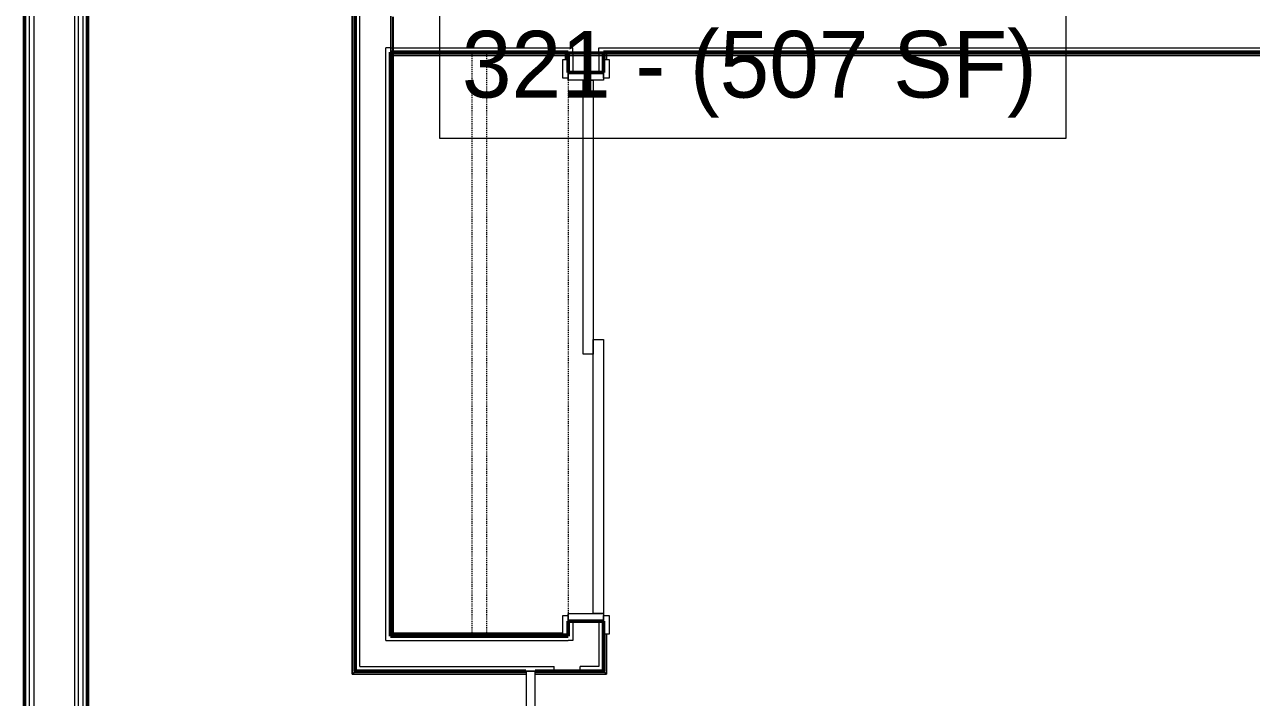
# Model space of a CAD drawing. Header units: inches. Extents: x -4235 to -464, y 9767 to 12347.
# Drawn here: x -2719 to -2553.4, y 10559.8 to 10650.5 of the extents above; entities that cross this region are included whole.
import ezdxf

# ---------------------------------------------------------------- set-up
doc = ezdxf.new("R2010")
doc.units = ezdxf.units.IN
doc.header["$MEASUREMENT"] = 0
doc.linetypes.add('Dash', pattern=[0.25, 0.125, -0.125])
for name, color, linetype, lineweight in [('0-1', 170, 'Continuous', 5), ('0-2', 10, 'Continuous', 9), ('A-AREA-IDEN', 2, 'Continuous', 9), ('A-DOOR-1', 7, 'Continuous', 9), ('A-DOOR-2', 130, 'Continuous', 20), ('A-DOOR-3', 250, 'Continuous', 50), ('A-DOOR-FRAM-1', 130, 'Continuous', 20), ('A-WALL-1', 250, 'Continuous', 50), ('A-WALL-2', 50, 'Continuous', 13), ('A-WALL-3', 10, 'Continuous', 9), ('A-WALL-4', 254, 'Continuous', 9), ('A-WALL-5', 7, 'Continuous', 9), ('I-WALL-1', 250, 'Continuous', 50), ('I-WALL-3', 254, 'Continuous', 9), ('Q-CASE-HDLN-1', 7, 'Dash', 9)]:
    doc.layers.add(name, color=color, linetype=linetype, lineweight=lineweight)
doc.styles.add('Century Gothic', font='ufonts.com_century-gothic.ttf', dxfattribs={"height": 9})

# ---------------------------------------------------------------- blocks, each defined once
blk = doc.blocks.new('Basic Wall _ INT - W4BØF - _5_8 GYP - 2X4 WOOD_BATT_ - 5_8 GYP_ - ___-3182908-BACKGROUND - 3RD FLOOR')
at = {"layer": 'A-WALL-3'}
for p, q in [((-2640.8, 10646.8), (-2640.83, 10646.8)), ((-2640.76, 10646.8), (-2640.74, 10646.8)), ((-2640.74, 10646.8), (-2640.72, 10646.8)), ((-2640.72, 10646.8), (-2640.71, 10646.8)), ((-2640.71, 10646.8), (-2640.7, 10646.8)), ((-2640.7, 10646.8), (-2640.41, 10646.8)), ((-2640.62, 10646.8), (-2640.69, 10646.8)), ((-2640.47, 10646.8), (-2640.62, 10646.8)), ((-2640.41, 10646.8), (-2640.47, 10646.8)), ((-2640.47, 10646.64), (-2640.47, 10646.59)), ((-2640.47, 10646.58), (-2640.47, 10646.5)), ((-2640.47, 10646.48), (-2640.47, 10646.38)), ((-2640.83, 10568.31), (-2640.83, 10570.06)), ((-2640.83, 10563.29), (-2640.8, 10563.27)), ((-2640.69, 10563.15), (-2640.62, 10563.09)), ((-2640.62, 10563.09), (-2640.47, 10562.94)), ((-2640.47, 10562.94), (-2640.41, 10562.88))]:
    blk.add_line(p, q, dxfattribs=at)
at = {"layer": 'A-WALL-4'}
for p, q in [((-2640.83, 10646.8), (-2640.78, 10646.8)), ((-2640.83, 10645.81), (-2640.83, 10646.8)), ((-2640.78, 10646.8), (-2640.76, 10646.8)), ((-2640.41, 10646.64), (-2640.41, 10646.59)), ((-2640.41, 10646.58), (-2640.41, 10646.5)), ((-2640.41, 10646.48), (-2640.41, 10646.38)), ((-2640.47, 10646.38), (-2640.47, 10645.81)), ((-2640.83, 10563.29), (-2640.83, 10568.31)), ((-2640.47, 10568.31), (-2640.47, 10562.94))]:
    blk.add_line(p, q, dxfattribs=at)
at = {"layer": 'A-WALL-5'}
for p, q in [((-2640.7, 10645.81), (-2640.7, 10646.8)), ((-2640.41, 10646.38), (-2640.41, 10645.81)), ((-2640.7, 10563.17), (-2640.7, 10568.31)), ((-2640.41, 10568.31), (-2640.41, 10562.88)), ((-2640.78, 10563.25), (-2640.83, 10563.29))]:
    blk.add_line(p, q, dxfattribs=at)
at = {"layer": 'A-WALL-5', "flags": 128}
for points in [[(-2640.7, 10563.17), (-2640.7, 10563.17), (-2640.71, 10563.18), (-2640.72, 10563.19), (-2640.74, 10563.21), (-2640.76, 10563.23), (-2640.78, 10563.25)], [(-2640.41, 10562.88), (-2640.53, 10563), (-2640.62, 10563.09), (-2640.68, 10563.15), (-2640.7, 10563.17)]]:
    blk.add_lwpolyline(points, dxfattribs=at)
blk = doc.blocks.new('Basic Wall _ INT - W4BØF - _5_8 GYP - 2X4 WOOD_BATT_ - 5_8 GYP_ - ___-3182907-BACKGROUND - 3RD FLOOR')
at = {"layer": 'A-WALL-3'}
for p, q in [((-2645.93, 10646.8), (-2645.99, 10646.8)), ((-2645.99, 10646.8), (-2645.7, 10646.8)), ((-2645.78, 10646.8), (-2645.93, 10646.8)), ((-2645.93, 10646.64), (-2645.93, 10646.59)), ((-2645.93, 10646.58), (-2645.93, 10646.5)), ((-2645.93, 10646.48), (-2645.93, 10646.38)), ((-2645.72, 10646.8), (-2645.78, 10646.8)), ((-2645.7, 10646.8), (-2645.64, 10646.8)), ((-2645.58, 10646.8), (-2645.6, 10646.8)), ((-2645.83, 10568.3), (-2645.78, 10568.25)), ((-2645.78, 10568.25), (-2645.72, 10568.18)), ((-2645.71, 10568.17), (-2645.67, 10568.14)), ((-2645.6, 10568.07), (-2645.58, 10568.04))]:
    blk.add_line(p, q, dxfattribs=at)
at = {"layer": 'A-WALL-4'}
for p, q in [((-2645.99, 10646.64), (-2645.99, 10646.59)), ((-2645.99, 10646.58), (-2645.99, 10646.5)), ((-2645.99, 10646.48), (-2645.99, 10646.38)), ((-2645.64, 10646.8), (-2645.62, 10646.8)), ((-2645.62, 10646.8), (-2645.58, 10646.8)), ((-2645.58, 10645.81), (-2645.58, 10646.8)), ((-2645.93, 10646.38), (-2645.93, 10645.81)), ((-2645.58, 10568.04), (-2645.58, 10568.31))]:
    blk.add_line(p, q, dxfattribs=at)
at = {"layer": 'A-WALL-5'}
for p, q in [((-2645.7, 10646.8), (-2645.7, 10645.81)), ((-2645.99, 10646.38), (-2645.99, 10645.81)), ((-2645.7, 10568.31), (-2645.7, 10568.17))]:
    blk.add_line(p, q, dxfattribs=at)
at = {"layer": 'A-WALL-5', "flags": 128}
for points in [[(-2645.7, 10568.17), (-2645.72, 10568.19), (-2645.78, 10568.25), (-2645.83, 10568.3)], [(-2645.62, 10568.09), (-2645.64, 10568.11), (-2645.66, 10568.13), (-2645.68, 10568.14), (-2645.69, 10568.16), (-2645.7, 10568.17), (-2645.7, 10568.17)]]:
    blk.add_lwpolyline(points, dxfattribs=at)
blk = doc.blocks.new('SLIDING - FLUSH - 6-0 x 6-8-3203588-BACKGROUND - 3RD FLOOR')
at = {"layer": 'A-DOOR-1'}
for p, q in [((-38.75, 3.25), (-36.25, 3.25)), ((-38.75, 2.5), (-38.75, 3.25)), ((-36.25, 2.5), (-38.75, 2.5)), ((-36.25, 3.25), (-36.25, 2.5)), ((36.25, 3.25), (38.75, 3.25)), ((36.25, 2.5), (36.25, 3.25)), ((38.75, 2.5), (36.25, 2.5)), ((38.75, 3.25), (38.75, 2.5)), ((-38.75, -2.25), (-36.25, -2.25)), ((-38.75, -3), (-38.75, -2.25)), ((-36.25, -3), (-38.75, -3)), ((-36.25, -2.25), (-36.25, -3)), ((36.25, -2.25), (38.75, -2.25)), ((36.25, -3), (36.25, -2.25)), ((38.75, -3), (36.25, -3)), ((38.75, -2.25), (38.75, -3))]:
    blk.add_line(p, q, dxfattribs=at)
at = {"layer": 'A-DOOR-2'}
for p, q in [((-1, -0.875), (-1, 0.5)), ((-1, 0.5), (36, 0.5)), ((36, 0.5), (36, -0.875)), ((-36, -2.25), (-36, -0.875)), ((-36, -0.875), (1, -0.875)), ((36, -0.875), (-1, -0.875)), ((1, -0.875), (1, -2.25)), ((1, -2.25), (-36, -2.25))]:
    blk.add_line(p, q, dxfattribs=at)
at = {"layer": 'A-DOOR-FRAM-1'}
for p, q in [((-37, -2.25), (-37, 2.5)), ((-37, 2.5), (-36, 2.5)), ((-36, 2.5), (-36, -2.25)), ((36, 2.5), (37, 2.5)), ((36, -2.25), (36, 2.5)), ((37, 2.5), (37, -2.25)), ((-36, -2.25), (-37, -2.25)), ((37, -2.25), (36, -2.25))]:
    blk.add_line(p, q, dxfattribs=at)
blk = doc.blocks.new('Basic Wall _ INT - W4BØF - _5_8 GYP - 2X4 WOOD_BATT_ - 5_8 GYP_ - ___-3182910-BACKGROUND - 3RD FLOOR')
at = {"layer": 'A-WALL-3'}
for p, q in [((-2669.6, 10646.8), (-2669.6, 10646.77)), ((-2669.6, 10646.69), (-2669.6, 10646.73)), ((-2669.6, 10646.67), (-2669.6, 10646.69)), ((-2669.6, 10646.65), (-2669.6, 10646.67)), ((-2669.6, 10646.66), (-2669.6, 10646.59)), ((-2669.6, 10646.38), (-2669.6, 10646.65)), ((-2669.6, 10646.59), (-2669.6, 10646.44)), ((-2669.6, 10646.44), (-2669.6, 10646.38)), ((-2669.37, 10646.44), (-2669.3, 10646.44)), ((-2669.27, 10646.44), (-2669.19, 10646.44)), ((-2645.99, 10646.44), (-2645.89, 10646.44)), ((-2645.87, 10646.44), (-2645.79, 10646.44)), ((-2645.78, 10646.44), (-2645.73, 10646.44)), ((-2640.83, 10646.8), (-2645.58, 10646.8)), ((-2645.58, 10646.44), (-2640.83, 10646.44)), ((-2640.68, 10646.44), (-2640.63, 10646.44)), ((-2640.62, 10646.44), (-2640.54, 10646.44)), ((-2640.53, 10646.44), (-2640.43, 10646.44)), ((-2516.75, 10646.8), (-2517.37, 10646.8)), ((-2517.37, 10646.44), (-2516.75, 10646.44)), ((-2516.75, 10646.8), (-2516.75, 10646.75)), ((-2516.75, 10646.77), (-2516.75, 10646.8)), ((-2516.75, 10646.75), (-2516.75, 10646.71)), ((-2516.75, 10646.71), (-2516.75, 10646.68)), ((-2516.75, 10646.68), (-2516.75, 10646.67)), ((-2516.75, 10646.67), (-2516.75, 10646.67)), ((-2516.75, 10646.67), (-2516.75, 10646.65)), ((-2516.75, 10646.59), (-2516.75, 10646.66)), ((-2516.75, 10646.65), (-2516.75, 10646.59)), ((-2516.75, 10646.59), (-2516.75, 10646.38)), ((-2516.75, 10646.44), (-2516.75, 10646.59)), ((-2516.75, 10646.38), (-2516.75, 10646.44))]:
    blk.add_line(p, q, dxfattribs=at)
at = {"layer": 'A-WALL-4'}
for p, q in [((-2669.6, 10646.75), (-2669.6, 10646.8)), ((-2645.58, 10646.8), (-2669.6, 10646.8)), ((-2669.6, 10646.73), (-2669.6, 10646.75)), ((-2669.19, 10646.44), (-2645.99, 10646.44)), ((-2645.58, 10646.67), (-2644.98, 10646.67)), ((-2644.95, 10646.67), (-2641.45, 10646.67)), ((-2641.42, 10646.67), (-2640.83, 10646.67)), ((-2517.37, 10646.8), (-2640.83, 10646.8)), ((-2640.41, 10646.44), (-2517.37, 10646.44)), ((-2517.37, 10646.67), (-2516.75, 10646.67)), ((-2669.37, 10646.38), (-2669.3, 10646.38)), ((-2669.27, 10646.38), (-2669.19, 10646.38)), ((-2645.99, 10646.38), (-2645.89, 10646.38)), ((-2645.87, 10646.38), (-2645.79, 10646.38)), ((-2645.78, 10646.38), (-2645.73, 10646.38)), ((-2645.58, 10646.38), (-2640.83, 10646.38)), ((-2640.68, 10646.38), (-2640.63, 10646.38)), ((-2640.62, 10646.38), (-2640.55, 10646.38)), ((-2640.53, 10646.38), (-2640.43, 10646.38)), ((-2517.37, 10646.38), (-2516.75, 10646.38))]:
    blk.add_line(p, q, dxfattribs=at)
at = {"layer": 'A-WALL-5'}
for p, q in [((-2669.6, 10646.67), (-2645.58, 10646.67)), ((-2640.83, 10646.67), (-2517.37, 10646.67)), ((-2669.19, 10646.38), (-2645.99, 10646.38)), ((-2640.41, 10646.38), (-2517.37, 10646.38))]:
    blk.add_line(p, q, dxfattribs=at)
blk = doc.blocks.new('Basic Wall _ INT - W4BØF - _5_8 GYP - 2X4 WOOD_BATT_ - 5_8 GYP_ - ___-3182912-BACKGROUND - 3RD FLOOR')
at = {"layer": 'A-WALL-3'}
for p, q in [((-2674.76, 10562.88), (-2674.7, 10562.94)), ((-2674.7, 10562.94), (-2674.55, 10563.09)), ((-2674.55, 10563.09), (-2674.49, 10563.15)), ((-2674.37, 10563.27), (-2674.35, 10563.29))]:
    blk.add_line(p, q, dxfattribs=at)
at = {"layer": 'A-WALL-4'}
for p, q in [((-2674.7, 10673.56), (-2674.76, 10673.56)), ((-2674.55, 10673.56), (-2674.7, 10673.56)), ((-2674.7, 10562.94), (-2674.7, 10673.56)), ((-2674.49, 10673.56), (-2674.55, 10673.56)), ((-2674.35, 10673.56), (-2674.37, 10673.56)), ((-2674.35, 10673.56), (-2674.35, 10563.29))]:
    blk.add_line(p, q, dxfattribs=at)
at = {"layer": 'A-WALL-5'}
for p, q in [((-2674.76, 10673.56), (-2674.47, 10673.56)), ((-2674.76, 10562.88), (-2674.76, 10673.56)), ((-2674.47, 10673.56), (-2674.47, 10563.17)), ((-2674.47, 10673.56), (-2674.39, 10673.56)), ((-2674.39, 10673.56), (-2674.35, 10673.56))]:
    blk.add_line(p, q, dxfattribs=at)
at = {"layer": 'A-WALL-5', "flags": 128}
for points in [[(-2674.47, 10563.17), (-2674.49, 10563.15), (-2674.55, 10563.09), (-2674.64, 10563), (-2674.76, 10562.88)], [(-2674.39, 10563.25), (-2674.41, 10563.23), (-2674.43, 10563.21), (-2674.45, 10563.19), (-2674.46, 10563.18), (-2674.47, 10563.17), (-2674.47, 10563.17)]]:
    blk.add_lwpolyline(points, dxfattribs=at)
blk = doc.blocks.new('Basic Wall _ INT - W4BØF - _5_8 GYP - 2X4 WOOD_BATT_ - 5_8 GYP_ - ___-3182911-BACKGROUND - 3RD FLOOR')
at = {"layer": 'A-WALL-3'}
for p, q in [((-2669.6, 10651.55), (-2669.6, 10646.8)), ((-2669.25, 10651.84), (-2669.25, 10651.96)), ((-2669.25, 10651.75), (-2669.25, 10651.84)), ((-2669.25, 10651.69), (-2669.25, 10651.75)), ((-2669.25, 10650.92), (-2669.25, 10651.54)), ((-2669.25, 10647.42), (-2669.25, 10650.87)), ((-2669.25, 10646.8), (-2669.25, 10647.41)), ((-2669.25, 10646.59), (-2669.25, 10646.65)), ((-2669.25, 10646.5), (-2669.25, 10646.59)), ((-2669.25, 10646.38), (-2669.25, 10646.5)), ((-2669.6, 10568.04), (-2669.57, 10568.07)), ((-2669.5, 10568.14), (-2669.47, 10568.17)), ((-2669.46, 10568.18), (-2669.4, 10568.25)), ((-2669.39, 10568.25), (-2669.25, 10568.4)), ((-2669.25, 10568.4), (-2669.19, 10568.46))]:
    blk.add_line(p, q, dxfattribs=at)
at = {"layer": 'A-WALL-4'}
for p, q in [((-2669.57, 10673.56), (-2669.6, 10673.56)), ((-2669.6, 10673.56), (-2669.6, 10651.55)), ((-2669.4, 10673.56), (-2669.46, 10673.56)), ((-2669.25, 10673.56), (-2669.39, 10673.56)), ((-2669.19, 10673.56), (-2669.25, 10673.56)), ((-2669.25, 10651.96), (-2669.25, 10673.56)), ((-2669.47, 10650.92), (-2669.47, 10651.55)), ((-2669.19, 10651.84), (-2669.19, 10651.96)), ((-2669.19, 10651.75), (-2669.19, 10651.84)), ((-2669.19, 10651.69), (-2669.19, 10651.75)), ((-2669.19, 10650.87), (-2669.19, 10651.54)), ((-2669.47, 10647.42), (-2669.47, 10650.9)), ((-2669.19, 10647.42), (-2669.19, 10650.86)), ((-2669.6, 10646.8), (-2669.6, 10568.04)), ((-2669.47, 10646.8), (-2669.47, 10647.42)), ((-2669.19, 10646.8), (-2669.19, 10647.41)), ((-2669.19, 10646.59), (-2669.19, 10646.65)), ((-2669.19, 10646.5), (-2669.19, 10646.59)), ((-2669.19, 10646.38), (-2669.19, 10646.5)), ((-2669.25, 10568.4), (-2669.25, 10646.38))]:
    blk.add_line(p, q, dxfattribs=at)
at = {"layer": 'A-WALL-5'}
for p, q in [((-2669.6, 10673.56), (-2669.56, 10673.56)), ((-2669.56, 10673.56), (-2669.47, 10673.56)), ((-2669.47, 10651.55), (-2669.47, 10673.56)), ((-2669.47, 10673.56), (-2669.19, 10673.56)), ((-2669.19, 10651.96), (-2669.19, 10673.56)), ((-2669.47, 10568.17), (-2669.47, 10646.8)), ((-2669.19, 10568.46), (-2669.19, 10646.38))]:
    blk.add_line(p, q, dxfattribs=at)
at = {"layer": 'A-WALL-5', "flags": 128}
for points in [[(-2669.47, 10568.17), (-2669.48, 10568.17), (-2669.48, 10568.16), (-2669.5, 10568.14), (-2669.51, 10568.13), (-2669.53, 10568.11), (-2669.56, 10568.09)], [(-2669.19, 10568.46), (-2669.3, 10568.34), (-2669.4, 10568.25), (-2669.45, 10568.19), (-2669.47, 10568.17)]]:
    blk.add_lwpolyline(points, dxfattribs=at)
blk = doc.blocks.new('Basic Wall _ INT - W4BØF - _5_8 GYP - 2X4 WOOD_BATT_ - 5_8 GYP_ - ___-3182914-BACKGROUND - 3RD FLOOR')
at = {"layer": 'A-WALL-3'}
for p, q in [((-2669.57, 10568.07), (-2669.6, 10568.04)), ((-2669.47, 10568.17), (-2669.5, 10568.14)), ((-2669.4, 10568.25), (-2669.46, 10568.18)), ((-2669.25, 10568.4), (-2669.39, 10568.25)), ((-2669.19, 10568.46), (-2669.25, 10568.4)), ((-2645.78, 10568.25), (-2645.83, 10568.3)), ((-2645.72, 10568.18), (-2645.78, 10568.25)), ((-2645.67, 10568.14), (-2645.71, 10568.17)), ((-2645.58, 10568.04), (-2645.6, 10568.07))]:
    blk.add_line(p, q, dxfattribs=at)
at = {"layer": 'A-WALL-4'}
for p, q in [((-2645.58, 10568.04), (-2669.6, 10568.04)), ((-2669.25, 10568.4), (-2646.33, 10568.4))]:
    blk.add_line(p, q, dxfattribs=at)
at = {"layer": 'A-WALL-5'}
for p, q in [((-2645.7, 10568.17), (-2669.47, 10568.17)), ((-2669.19, 10568.46), (-2646.33, 10568.46))]:
    blk.add_line(p, q, dxfattribs=at)
at = {"layer": 'A-WALL-5', "flags": 128}
for points in [[(-2669.56, 10568.09), (-2669.53, 10568.11), (-2669.51, 10568.13), (-2669.5, 10568.14), (-2669.48, 10568.16), (-2669.48, 10568.17), (-2669.47, 10568.17)], [(-2669.47, 10568.17), (-2669.45, 10568.19), (-2669.4, 10568.25), (-2669.3, 10568.34), (-2669.19, 10568.46)], [(-2645.83, 10568.3), (-2645.78, 10568.25), (-2645.72, 10568.19), (-2645.7, 10568.17)], [(-2645.7, 10568.17), (-2645.7, 10568.17), (-2645.69, 10568.16), (-2645.68, 10568.14), (-2645.66, 10568.13), (-2645.64, 10568.11), (-2645.62, 10568.09)]]:
    blk.add_lwpolyline(points, dxfattribs=at)
blk = doc.blocks.new('Basic Wall _ INT - W4BØF - _5_8 GYP - 2X4 WOOD_BATT_ - 5_8 GYP_ - ___-3182913-BACKGROUND - 3RD FLOOR')
at = {"layer": 'A-WALL-3'}
for p, q in [((-2674.7, 10562.94), (-2674.76, 10562.88)), ((-2674.55, 10563.09), (-2674.7, 10562.94)), ((-2674.49, 10563.15), (-2674.55, 10563.09)), ((-2674.35, 10563.29), (-2674.37, 10563.27)), ((-2650.07, 10563.29), (-2651.28, 10563.29)), ((-2640.8, 10563.27), (-2640.83, 10563.29)), ((-2640.62, 10563.09), (-2640.69, 10563.15)), ((-2640.47, 10562.94), (-2640.62, 10563.09)), ((-2640.41, 10562.88), (-2640.47, 10562.94))]:
    blk.add_line(p, q, dxfattribs=at)
at = {"layer": 'A-WALL-4'}
for p, q in [((-2674.7, 10562.94), (-2651.3, 10562.94)), ((-2651.3, 10563.29), (-2674.35, 10563.29)), ((-2640.83, 10563.29), (-2650.05, 10563.29)), ((-2650.05, 10562.94), (-2640.47, 10562.94))]:
    blk.add_line(p, q, dxfattribs=at)
at = {"layer": 'A-WALL-5'}
for p, q in [((-2674.76, 10562.88), (-2651.3, 10562.88)), ((-2674.47, 10563.17), (-2651.3, 10563.17)), ((-2650.05, 10563.17), (-2640.7, 10563.17)), ((-2650.05, 10562.88), (-2640.41, 10562.88)), ((-2640.83, 10563.29), (-2640.78, 10563.25))]:
    blk.add_line(p, q, dxfattribs=at)
at = {"layer": 'A-WALL-5', "flags": 128}
for points in [[(-2674.76, 10562.88), (-2674.64, 10563), (-2674.55, 10563.09), (-2674.49, 10563.15), (-2674.47, 10563.17)], [(-2674.47, 10563.17), (-2674.47, 10563.17), (-2674.46, 10563.18), (-2674.45, 10563.19), (-2674.43, 10563.21), (-2674.41, 10563.23), (-2674.39, 10563.25)], [(-2640.78, 10563.25), (-2640.76, 10563.23), (-2640.74, 10563.21), (-2640.72, 10563.19), (-2640.71, 10563.18), (-2640.7, 10563.17), (-2640.7, 10563.17)], [(-2640.7, 10563.17), (-2640.68, 10563.15), (-2640.62, 10563.09), (-2640.53, 10563), (-2640.41, 10562.88)]]:
    blk.add_lwpolyline(points, dxfattribs=at)
blk = doc.blocks.new('BARN - FLUSH - 3-0 x 7-0 BARN DOOR-3238941-BACKGROUND - 3RD FLOOR')
at = {"layer": 'A-DOOR-1'}
for p, q in [((18, 5.57), (-60, 5.57)), ((-60, 4.95), (-60, 5.57)), ((-56, 6), (-54.5, 6)), ((-56, 6), (-56, 5.67)), ((-56, 5.67), (-54.5, 5.67)), ((-54.5, 5.67), (-54.5, 6)), ((-23.5, 6), (-22, 6)), ((-23.5, 5.67), (-23.5, 6)), ((-23.5, 5.67), (-22, 5.67)), ((-22, 6), (-22, 5.67)), ((18, 5.57), (18, 4.95)), ((-60, 4.32), (-60, 4.95)), ((-60, 4.32), (18, 4.32)), ((-52, 4.07), (-26, 4.07)), ((18, 4.95), (18, 4.32))]:
    blk.add_line(p, q, dxfattribs=at)
at = {"layer": 'A-DOOR-3'}
for p, q in [((-57, 5.82), (-56, 5.82)), ((-57, 5.57), (-57, 5.82)), ((-54.5, 5.82), (-23.5, 5.82)), ((-22, 5.82), (-21, 5.82)), ((-21, 5.82), (-21, 5.57)), ((-57, 4.07), (-57, 4.32)), ((-52, 4.07), (-57, 4.07)), ((-52, 4.33), (-52, 4.07)), ((-26, 4.07), (-26, 4.32)), ((-21, 4.07), (-26, 4.07)), ((-21, 4.32), (-21, 4.07))]:
    blk.add_line(p, q, dxfattribs=at)
blk = doc.blocks.new('OD_CW_Closet - OD_CW_Closet-3241815-BACKGROUND - 3RD FLOOR')
at = {"layer": 'Q-CASE-HDLN-1'}
for p, q in [((0.74, -24), (0.74, 0)), ((0.74, 0), (79.49, 0)), ((79.49, 0), (79.49, -24)), ((0.74, -11), (79.49, -11)), ((0.74, -13), (79.49, -13)), ((79.49, -24), (0.74, -24))]:
    blk.add_line(p, q, dxfattribs=at)
blk = doc.blocks.new('CTR - 1st Phase - Unit Layouts_rvt-2-BACKGROUND - 3RD FLOOR')
at = {"layer": 'A-WALL-1'}
for p, q in [((-2674.35, 10673.56), (-2674.35, 10568.04)), ((-2669.6, 10646.8), (-2645.58, 10646.8)), ((-2669.6, 10568.04), (-2669.6, 10646.8)), ((-2645.58, 10646.8), (-2645.58, 10644.06)), ((-2640.83, 10644.06), (-2640.83, 10646.8)), ((-2640.83, 10646.8), (-2516.75, 10646.8)), ((-2645.58, 10644.06), (-2640.83, 10644.06)), ((-2640.83, 10570.06), (-2645.58, 10570.06)), ((-2645.58, 10570.06), (-2645.58, 10568.04)), ((-2640.83, 10563.29), (-2640.83, 10570.06)), ((-2674.35, 10568.04), (-2674.35, 10563.92)), ((-2645.58, 10568.04), (-2669.6, 10568.04)), ((-2674.35, 10563.92), (-2674.35, 10563.29)), ((-2674.35, 10563.29), (-2651.3, 10563.29)), ((-2650.05, 10563.29), (-2645.58, 10563.29)), ((-2645.58, 10563.29), (-2641.45, 10563.29)), ((-2641.45, 10563.29), (-2640.83, 10563.29))]:
    blk.add_line(p, q, dxfattribs=at)
at = {"layer": 'A-WALL-2'}
for p, q in [((-2673.72, 10568.04), (-2673.72, 10672.93)), ((-2669.6, 10647.42), (-2670.22, 10647.42)), ((-2670.22, 10568.04), (-2670.22, 10647.42)), ((-2669.6, 10647.42), (-2644.95, 10647.42)), ((-2644.95, 10646.8), (-2644.95, 10647.42)), ((-2644.95, 10646.8), (-2644.95, 10644.06)), ((-2641.45, 10646.8), (-2641.45, 10647.42)), ((-2641.45, 10647.42), (-2517.37, 10647.42)), ((-2641.45, 10646.8), (-2641.45, 10644.06)), ((-2644.95, 10570.06), (-2644.95, 10567.42)), ((-2641.45, 10570.06), (-2641.45, 10563.92)), ((-2673.72, 10567.42), (-2673.72, 10568.04)), ((-2673.72, 10563.92), (-2673.72, 10567.42)), ((-2670.22, 10567.42), (-2670.22, 10568.04)), ((-2670.22, 10567.42), (-2645.58, 10567.42)), ((-2644.95, 10567.42), (-2645.58, 10567.42)), ((-2673.72, 10563.92), (-2647.47, 10563.92)), ((-2647.47, 10563.29), (-2647.47, 10563.92)), ((-2643.97, 10563.29), (-2643.97, 10563.92)), ((-2641.45, 10563.92), (-2643.97, 10563.92))]:
    blk.add_line(p, q, dxfattribs=at)
at = {"layer": 'A-WALL-3'}
for p, q in [((-2674.35, 10673.56), (-2674.35, 10568.04)), ((-2669.6, 10646.38), (-2669.6, 10646.65)), ((-2669.37, 10646.8), (-2669.3, 10646.8)), ((-2669.27, 10646.8), (-2669.19, 10646.8)), ((-2669.19, 10646.8), (-2645.99, 10646.8)), ((-2645.99, 10646.8), (-2645.72, 10646.8)), ((-2645.58, 10646.64), (-2645.58, 10646.59)), ((-2645.58, 10646.58), (-2645.58, 10646.5)), ((-2645.58, 10646.48), (-2645.58, 10646.38)), ((-2640.83, 10646.59), (-2640.83, 10646.64)), ((-2640.83, 10646.5), (-2640.83, 10646.58)), ((-2640.83, 10646.38), (-2640.83, 10646.48)), ((-2640.68, 10646.8), (-2640.41, 10646.8)), ((-2640.41, 10646.8), (-2517.37, 10646.8)), ((-2669.6, 10568.04), (-2669.6, 10646.38)), ((-2645.58, 10646.38), (-2645.58, 10645.81)), ((-2640.83, 10645.81), (-2640.83, 10646.38)), ((-2640.83, 10644.06), (-2645.38, 10644.06)), ((-2645.38, 10570.06), (-2640.83, 10570.06)), ((-2640.83, 10568.31), (-2640.83, 10570.06)), ((-2674.35, 10563.29), (-2674.35, 10568.04)), ((-2645.58, 10568.04), (-2669.6, 10568.04)), ((-2645.58, 10568.31), (-2645.58, 10568.04)), ((-2640.83, 10563.29), (-2640.83, 10568.31)), ((-2674.35, 10563.29), (-2651.3, 10563.29)), ((-2651.28, 10563.29), (-2650.07, 10563.29)), ((-2650.05, 10563.29), (-2645.58, 10563.29)), ((-2640.83, 10563.29), (-2645.58, 10563.29))]:
    blk.add_line(p, q, dxfattribs=at)
at = {"layer": '0-2'}
for name in ['Basic Wall _ INT - W4BØF - _5_8 GYP - 2X4 WOOD_BATT_ - 5_8 GYP_ - ___-3182912-BACKGROUND - 3RD FLOOR', 'Basic Wall _ INT - W4BØF - _5_8 GYP - 2X4 WOOD_BATT_ - 5_8 GYP_ - ___-3182911-BACKGROUND - 3RD FLOOR', 'Basic Wall _ INT - W4BØF - _5_8 GYP - 2X4 WOOD_BATT_ - 5_8 GYP_ - ___-3182910-BACKGROUND - 3RD FLOOR', 'Basic Wall _ INT - W4BØF - _5_8 GYP - 2X4 WOOD_BATT_ - 5_8 GYP_ - ___-3182907-BACKGROUND - 3RD FLOOR', 'Basic Wall _ INT - W4BØF - _5_8 GYP - 2X4 WOOD_BATT_ - 5_8 GYP_ - ___-3182908-BACKGROUND - 3RD FLOOR', 'Basic Wall _ INT - W4BØF - _5_8 GYP - 2X4 WOOD_BATT_ - 5_8 GYP_ - ___-3182914-BACKGROUND - 3RD FLOOR', 'Basic Wall _ INT - W4BØF - _5_8 GYP - 2X4 WOOD_BATT_ - 5_8 GYP_ - ___-3182913-BACKGROUND - 3RD FLOOR']:
    blk.add_blockref(name, (0, 0), dxfattribs=at)
for name, p, rotation in [('OD_CW_Closet - OD_CW_Closet-3241815-BACKGROUND - 3RD FLOOR', (-2645.6, 10647.53), 269.9999999999745), ('SLIDING - FLUSH - 6-0 x 6-8-3203588-BACKGROUND - 3RD FLOOR', (-2643.08, 10607.06), 89.99999999993386), ('BARN - FLUSH - 3-0 x 7-0 BARN DOOR-3238941-BACKGROUND - 3RD FLOOR', (-2645.72, 10545.29), 89.99999999995667)]:
    blk.add_blockref(name, p, dxfattribs=dict(at, rotation=rotation))
blk = doc.blocks.new('CTR - 1st Phase - Common Walls_rvt-2-BACKGROUND - 3RD FLOOR')
at = {"layer": 'A-WALL-2'}
for p, q in [((-2718.35, 10843.14), (-2718.35, 10476.16)), ((-2717.72, 10843.14), (-2717.72, 10476.16)), ((-2712.22, 10843.14), (-2712.22, 10476.16)), ((-2711.72, 10843.14), (-2711.72, 10476.16)), ((-2711.1, 10843.14), (-2711.1, 10476.16))]:
    blk.add_line(p, q, dxfattribs=at)
at = {"layer": 'I-WALL-1'}
for p, q in [((-2718.97, 10843.14), (-2718.97, 10476.16)), ((-2710.47, 10476.16), (-2710.47, 10843.14))]:
    blk.add_line(p, q, dxfattribs=at)
at = {"layer": 'I-WALL-3'}
for p, q in [((-2718.97, 10809.23), (-2718.97, 10476.16)), ((-2710.47, 10476.16), (-2710.47, 10809.23))]:
    blk.add_line(p, q, dxfattribs=at)

msp = doc.modelspace()

# ---------------------------------------------------------------- linework, layer by layer
at = {"layer": 'A-AREA-IDEN', "flags": 128}
msp.add_lwpolyline([(-2662.94, 10656.69), (-2578.44, 10656.69), (-2578.44, 10635.19), (-2662.94, 10635.19)], close=True, dxfattribs=at)

# ---------------------------------------------------------------- block references
at = {"layer": '0-1'}
for name in ['CTR - 1st Phase - Unit Layouts_rvt-2-BACKGROUND - 3RD FLOOR', 'CTR - 1st Phase - Common Walls_rvt-2-BACKGROUND - 3RD FLOOR']:
    msp.add_blockref(name, (0, 0), dxfattribs=at)

# ---------------------------------------------------------------- texts
at = {"layer": 'A-AREA-IDEN', "insert": (-2659.94, 10649.69), "char_height": 9, "width": 94.839, "attachment_point": 1, "style": 'Century Gothic'}
msp.add_mtext('321 - (507 SF)', dxfattribs=at)

doc.saveas('drawing.dxf')
